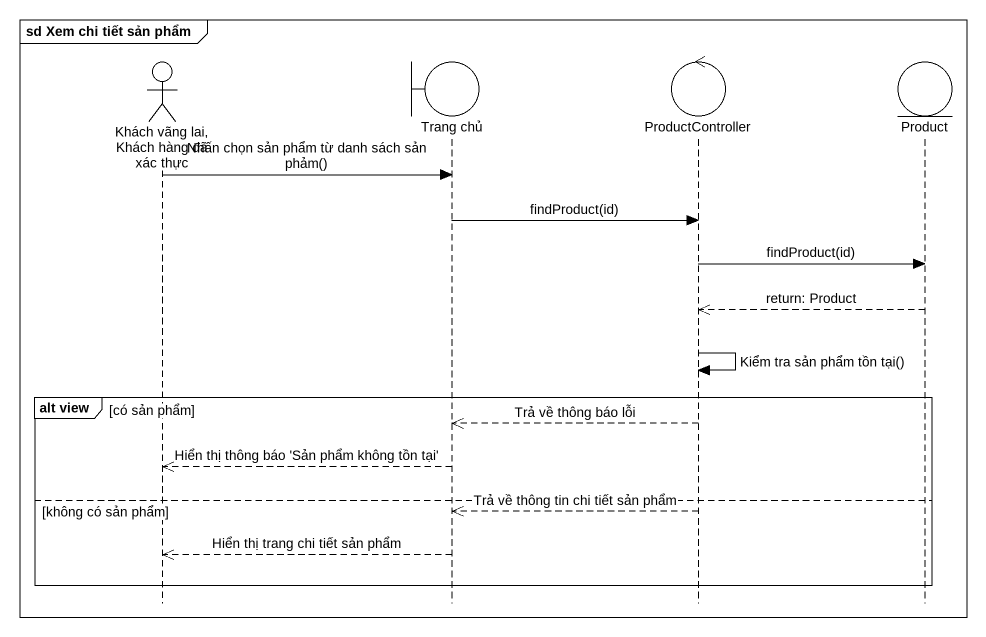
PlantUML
@startuml
mainframe sd Xem chi tiết sản phẩm
hide footbox
actor "Khách vãng lai, Khách hàng đã xác thực" as Khách_vãng_lai_Khách_hàng
boundary "Trang chủ" as Trang_chủ
control ProductController
entity Product

Khách_vãng_lai_Khách_hàng -> Trang_chủ : Nhấn chọn sản phẩm từ danh sách sản phảm()
Trang_chủ -> ProductController : findProduct(id)
ProductController -> Product : findProduct(id)
Product -->> ProductController : return: Product
ProductController -> ProductController : Kiểm tra sản phẩm tồn tại()
group alt view [có sản phẩm]
  ProductController -->> Trang_chủ : Trả về thông báo lỗi
  Trang_chủ -->> Khách_vãng_lai_Khách_hàng : Hiển thị thông báo 'Sản phẩm không tồn tại'
else không có sản phẩm
  ProductController -->> Trang_chủ : Trả về thông tin chi tiết sản phẩm
  Trang_chủ -->> Khách_vãng_lai_Khách_hàng : Hiển thị trang chi tiết sản phẩm
end
@enduml
